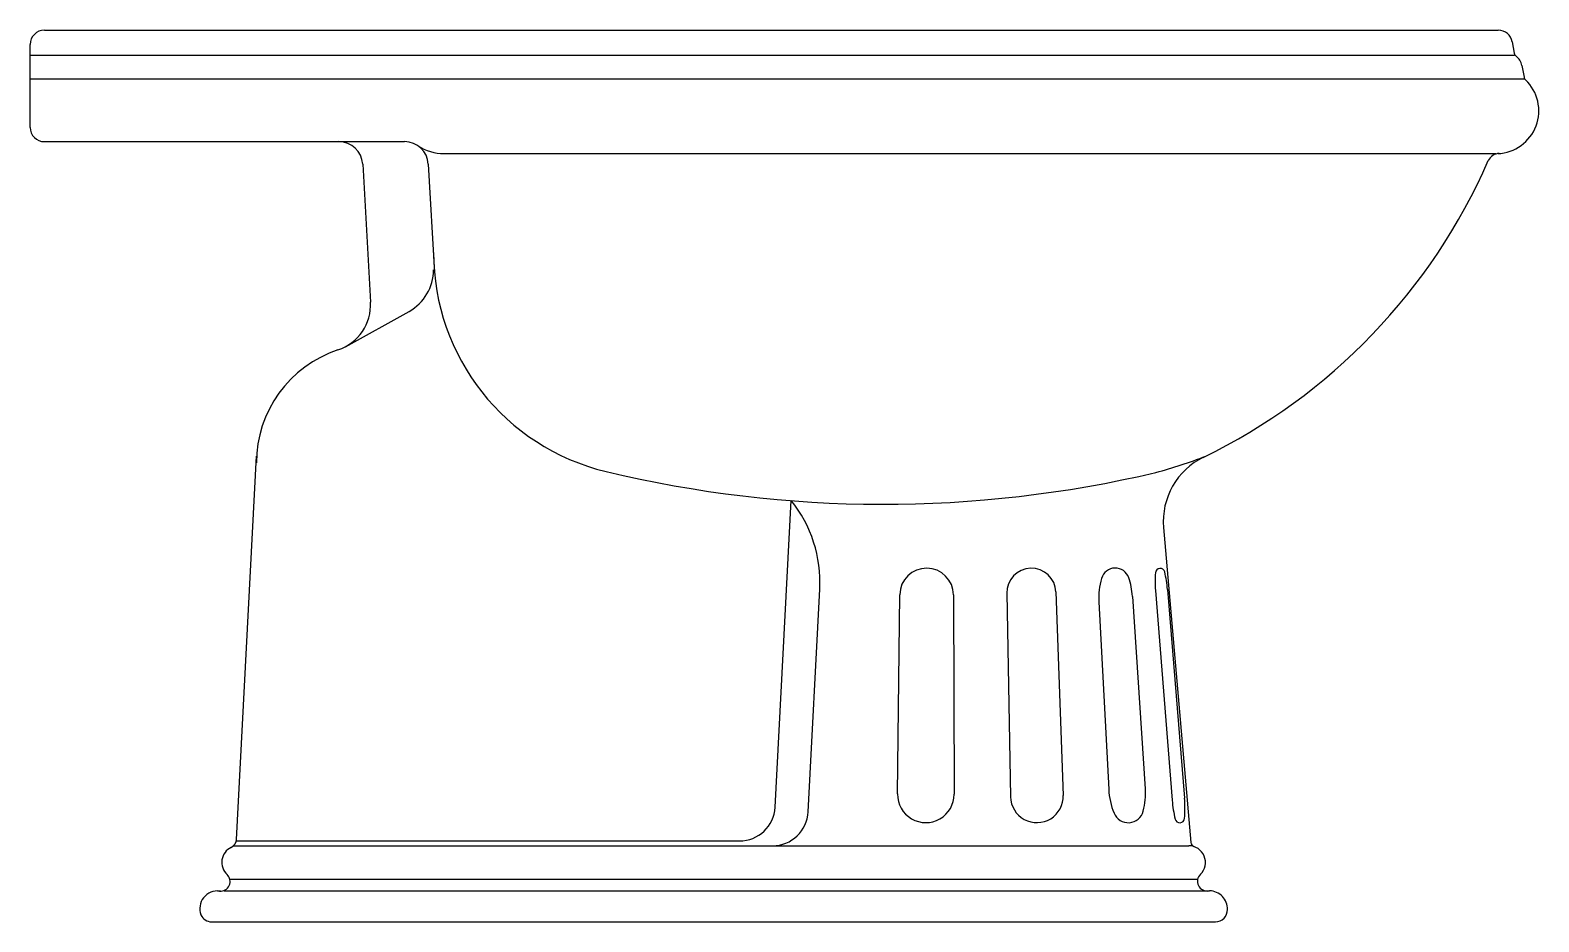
# Model space of a CAD drawing. Extents: x -675.303 to -674.669, y 562.494 to 562.869.
import ezdxf

# ---------------------------------------------------------------- set-up
doc = ezdxf.new("R2010")
doc.units = 0
doc.header["$LTSCALE"] = 0.28
doc.header["$MEASUREMENT"] = 0
doc.linetypes.add('CONTINU', pattern=[0])
doc.layers.get('0').update_dxf_attribs({"linetype": 'CONTINUOUS'})

msp = doc.modelspace()

# ---------------------------------------------------------------- linework, layer by layer
at = {"linetype": 'CONTINU'}
for p, q in [((-675.29735, 562.86918), (-674.68591, 562.86918)), ((-675.30335, 562.82829), (-675.30335, 562.86318)), ((-674.68, 562.86422), (-674.67916, 562.85949)), ((-675.30335, 562.85861), (-674.67901, 562.85861)), ((-674.67593, 562.85437), (-674.67505, 562.84939)), ((-675.30335, 562.84872), (-674.67494, 562.84872)), ((-675.29735, 562.82229), (-675.17348, 562.82229)), ((-675.12925, 562.81726), (-674.68689, 562.81726)), ((-675.1635, 562.81286), (-675.16021, 562.7548)), ((-675.1359, 562.81286), (-675.13331, 562.76713)), ((-675.17067, 562.73607), (-675.14398, 562.7509)), ((-675.21656, 562.52887), (-675.20812, 562.68997)), ((-674.99005, 562.54239), (-674.98329, 562.67139)), ((-674.82665, 562.65996), (-674.81524, 562.52756)), ((-674.97615, 562.54046), (-674.97124, 562.63407)), ((-674.93857, 562.54794), (-674.9376, 562.63176)), ((-674.91502, 562.63166), (-674.91475, 562.54784)), ((-674.8926, 562.63235), (-674.89102, 562.54676)), ((-674.87192, 562.63291), (-674.86888, 562.54735)), ((-674.83974, 562.63105), (-674.83433, 562.55017)), ((-674.83008, 562.63351), (-674.82305, 562.54528)), ((-674.82501, 562.63398), (-674.81782, 562.54623)), ((-674.85386, 562.62877), (-674.84973, 562.54981)), ((-675.21781, 562.52618), (-674.99113, 562.52618)), ((-675.21666, 562.52818), (-675.00503, 562.52818)), ((-674.99113, 562.52618), (-674.81606, 562.52618)), ((-675.21949, 562.51218), (-674.81229, 562.51218)), ((-675.22451, 562.50718), (-675.22332, 562.50718)), ((-675.22177, 562.50718), (-674.80732, 562.50718)), ((-675.227, 562.49418), (-674.80479, 562.49418))]:
    msp.add_line(p, q, dxfattribs=at)
at = {"linetype": 'CONTINUOUS'}
msp.add_line((-675.17348, 562.82229), (-675.14588, 562.82229), dxfattribs=at)
at = {"linetype": 'CONTINU'}
for centre, radius, start, end in [((-675.29735, 562.86318), 0.006, 90, 180.00514), ((-674.68591, 562.86318), 0.006, 10.00301, 90), ((-675.29735, 562.82829), 0.006, 180.00012, 270), ((-675.17348, 562.81229), 0.01, 3.2432, 89.99997), ((-675.14588, 562.81229), 0.01, 3.24472, 90), ((-675.12925, 562.83726), 0.02, 236.3393, 270), ((-675.03903, 562.77561), 0.09466, 179.94268, 256.48935), ((-675.15369, 562.76838), 0.02, 299.04672, 359.99894), ((-675.18017, 562.75367), 0.02, 288.29917, 3.24309), ((-675.1582, 562.68721), 0.05, 108.29858, 180.00038), ((-674.88274, 562.87955), 0.20339, 285.06674, 291.29987), ((-674.79677, 562.66258), 0.03, 115.73613, 184.99955), ((-674.94463, 563.1698), 0.5, 256.52471, 283.26866), ((-675.02617, 562.63695), 0.055, 356.99983, 38.77938), ((-674.92631, 562.63162), 0.01129, 0.18525, 179.33269), ((-674.88226, 562.63254), 0.01034, 2.03299, 181.05249), ((-674.8239, 562.63033), 0.03, 163.97597, 182.9912), ((-674.84698, 562.63696), 0.00599, 18.86051, 163.99958), ((-674.86968, 562.62913), 0.03, 3.67943, 19.01005), ((-674.78023, 562.63748), 0.05, 175.97153, 184.55443), ((-674.82811, 562.64085), 0.002, 13.22514, 175.96892), ((-674.87485, 562.62989), 0.05, 4.68967, 13.20529), ((-674.92666, 562.5478), 0.01191, 179.33388, 0.18545), ((-674.81978, 562.55138), 0.03, 182.99039, 202.51682), ((-674.86426, 562.54816), 0.03, 345.75193, 3.82903), ((-675.00503, 562.54318), 0.015, 270, 357.00017), ((-674.87995, 562.54696), 0.01107, 181.05292, 2.03325), ((-674.77321, 562.54925), 0.05, 184.55399, 193.70766), ((-674.86765, 562.54214), 0.05, 354.89946, 4.68965), ((-674.99113, 562.54118), 0.015, 270, 357.26515), ((-674.84148, 562.54235), 0.00649, 202.23389, 346.03584), ((-674.81984, 562.53786), 0.002, 193.39475, 355.21191), ((-675.22055, 562.52907), 0.00399, 295.8773, 357.08676), ((-675.21577, 562.51918), 0.007, 115.68839, 227.1907), ((-675.22451, 562.49968), 0.0075, 83.69415, 200.05154)]:
    msp.add_arc(centre, radius, start, end, dxfattribs=at)
at = {"linetype": 'CONTINUOUS'}
for centre, radius, start, end in [((-674.67719, 562.85984), 0.002, 190.00301, 234.50625), ((-674.68184, 562.85332), 0.006, 9.99899, 54.50625), ((-674.68682, 562.83524), 0.01799, 272.24707, 46.61124), ((-674.67309, 562.84976), 0.002, 189.99899, 226.61124), ((-674.6855, 562.8123), 0.005, 89.54246, 156.39604), ((-674.91917, 562.9144), 0.25, 295.90016, 336.39604), ((-674.81606, 562.51918), 0.007, 314.31549, 90.00008), ((-674.81325, 562.52773), 0.002, 184.92413, 251.84831), ((-675.22325, 562.51111), 0.004, 263.69415, 47.1907), ((-674.8083, 562.51123), 0.0041, 134.31549, 278.19104), ((-674.80732, 562.49968), 0.0075, 357.42928, 90.0004), ((-674.80482, 562.49918), 0.005, 269.68305, 1.86157), ((-675.22694, 562.49928), 0.0051, 205.19585, 269.27952)]:
    msp.add_arc(centre, radius, start, end, dxfattribs=at)

doc.saveas('drawing.dxf')
